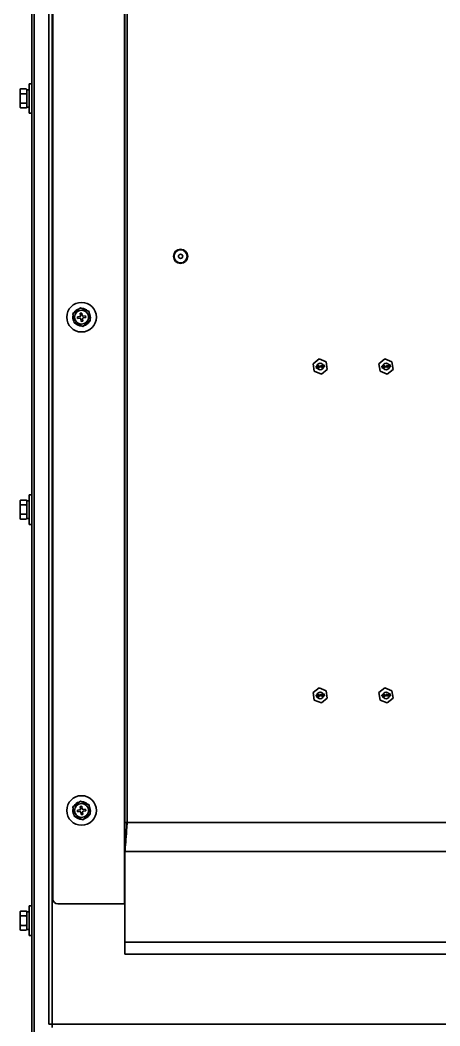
# Model space of a CAD drawing. Header units: millimetres. Extents: x 32496 to 166256, y 3504 to 23939.
# Drawn here: x 43488 to 43743, y 12057 to 12668 of the extents above; entities that cross this region are included whole.
import ezdxf

# ---------------------------------------------------------------- set-up
doc = ezdxf.new("R2010")
doc.units = ezdxf.units.MM
doc.layers.get('0').update_dxf_attribs({"lineweight": 35})

msp = doc.modelspace()

# ---------------------------------------------------------------- linework, layer by layer
at = {"linetype": 'Continuous'}
for p, q in [((43496.34, 12994.175), (43496.34, 11982.075)), ((43505.14, 12057.575), (43505.14, 12995.575)), ((43507.34, 12993.375), (43507.34, 12057.575)), ((43507.69, 12963.175), (43507.69, 12133.775)), ((43551.29, 12130.775), (43551.29, 12966.175)), ((43551.49, 12100.225), (43551.49, 12966.175)), ((43552.89, 12966.175), (43552.89, 12180.225)), ((43494.94, 12623.206), (43494.94, 12867.944)), ((43487.74, 12626.049), (43488.04, 12626.349)), ((43487.74, 12615.102), (43487.74, 12626.049)), ((43491.44, 12626.349), (43488.04, 12626.349)), ((43491.74, 12626.049), (43491.44, 12626.349)), ((43491.74, 12615.102), (43491.74, 12626.049)), ((43493.34, 12625.925), (43491.74, 12625.925)), ((43493.34, 12629.575), (43493.34, 12611.575)), ((43494.94, 12629.575), (43493.34, 12629.575)), ((43491.44, 12623.462), (43488.04, 12623.462)), ((43494.94, 12617.944), (43494.94, 12623.206)), ((43487.74, 12615.102), (43488.04, 12614.802)), ((43491.44, 12617.689), (43488.04, 12617.689)), ((43491.44, 12614.802), (43488.04, 12614.802)), ((43491.74, 12615.102), (43491.44, 12614.802)), ((43493.34, 12615.225), (43491.74, 12615.225)), ((43494.94, 12373.206), (43494.94, 12617.944)), ((43494.94, 12611.575), (43493.34, 12611.575)), ((43519.817, 12489.81), (43524.414, 12493.302)), ((43524.414, 12493.302), (43529.737, 12491.067)), ((43530.463, 12485.339), (43529.737, 12491.067)), ((43520.542, 12484.083), (43519.817, 12489.81)), ((43525.865, 12481.847), (43520.542, 12484.083)), ((43522.597, 12487.757), (43524.085, 12487.945)), ((43522.722, 12486.765), (43522.597, 12487.757)), ((43524.211, 12486.953), (43522.722, 12486.765)), ((43524.33, 12489.992), (43525.322, 12490.118)), ((43524.518, 12488.504), (43524.33, 12489.992)), ((43524.958, 12485.032), (43524.769, 12486.52)), ((43525.95, 12485.157), (43524.958, 12485.032)), ((43525.322, 12490.118), (43525.51, 12488.63)), ((43525.761, 12486.646), (43525.95, 12485.157)), ((43530.463, 12485.339), (43525.865, 12481.847)), ((43526.069, 12488.196), (43527.557, 12488.385)), ((43527.683, 12487.393), (43526.195, 12487.204)), ((43527.557, 12488.385), (43527.683, 12487.393)), ((43666.101, 12459.291), (43669.731, 12462.147)), ((43669.731, 12462.147), (43674.019, 12460.432)), ((43674.678, 12455.86), (43674.019, 12460.432)), ((43706.101, 12459.291), (43709.731, 12462.147)), ((43709.731, 12462.147), (43714.019, 12460.432)), ((43714.678, 12455.86), (43714.019, 12460.432)), ((43666.101, 12459.291), (43666.76, 12454.719)), ((43671.049, 12453.004), (43666.76, 12454.719)), ((43667.834, 12457.607), (43667.803, 12457.473)), ((43667.817, 12457.372), (43667.803, 12457.473)), ((43667.817, 12457.372), (43667.885, 12457.253)), ((43667.894, 12457.719), (43667.834, 12457.607)), ((43667.885, 12457.253), (43667.974, 12457.163)), ((43668.007, 12457.812), (43667.894, 12457.719)), ((43667.93, 12457.466), (43667.944, 12457.545)), ((43667.93, 12457.466), (43667.938, 12457.415)), ((43667.973, 12457.343), (43667.938, 12457.415)), ((43667.944, 12457.545), (43667.983, 12457.628)), ((43667.958, 12456.748), (43668.676, 12456.851)), ((43667.976, 12456.621), (43667.958, 12456.748)), ((43668.034, 12457.275), (43667.973, 12457.343)), ((43667.974, 12457.163), (43668.109, 12457.105)), ((43668.818, 12456.743), (43667.976, 12456.621)), ((43667.983, 12457.628), (43668.05, 12457.69)), ((43668.127, 12457.855), (43668.007, 12457.812)), ((43668.115, 12457.235), (43668.034, 12457.275)), ((43668.05, 12457.69), (43668.145, 12457.729)), ((43668.109, 12457.105), (43668.236, 12457.097)), ((43668.218, 12457.224), (43668.115, 12457.235)), ((43668.127, 12457.855), (43668.275, 12457.877)), ((43668.293, 12457.751), (43668.145, 12457.729)), ((43668.218, 12457.224), (43668.366, 12457.245)), ((43668.384, 12457.119), (43668.236, 12457.097)), ((43668.402, 12457.869), (43668.275, 12457.877)), ((43668.293, 12457.751), (43668.396, 12457.74)), ((43668.462, 12457.285), (43668.366, 12457.245)), ((43668.384, 12457.119), (43668.504, 12457.162)), ((43668.396, 12457.74), (43668.477, 12457.7)), ((43668.537, 12457.811), (43668.402, 12457.869)), ((43668.55, 12457.375), (43668.462, 12457.285)), ((43668.477, 12457.7), (43668.542, 12457.606)), ((43668.504, 12457.162), (43668.617, 12457.256)), ((43668.626, 12457.721), (43668.537, 12457.811)), ((43668.69, 12457.627), (43668.542, 12457.606)), ((43668.55, 12457.375), (43668.723, 12457.4)), ((43668.676, 12456.851), (43668.617, 12457.256)), ((43668.69, 12457.627), (43668.626, 12457.721)), ((43668.723, 12457.4), (43668.818, 12456.743)), ((43668.844, 12457.959), (43669.735, 12458.087)), ((43668.862, 12457.833), (43668.844, 12457.959)), ((43669.555, 12457.932), (43668.862, 12457.833)), ((43668.978, 12457.204), (43668.968, 12457.1)), ((43668.975, 12457.049), (43668.968, 12457.1)), ((43668.975, 12457.049), (43669.015, 12456.952)), ((43669.017, 12457.287), (43668.978, 12457.204)), ((43669.015, 12456.952), (43669.128, 12456.865)), ((43669.555, 12457.932), (43669.017, 12457.287)), ((43669.117, 12457.121), (43669.151, 12457.229)), ((43669.117, 12457.121), (43669.124, 12457.071)), ((43669.184, 12457.002), (43669.124, 12457.071)), ((43669.128, 12456.865), (43669.235, 12456.829)), ((43669.151, 12457.229), (43669.753, 12457.961)), ((43669.266, 12456.962), (43669.184, 12457.002)), ((43669.235, 12456.829), (43669.387, 12456.825)), ((43669.393, 12456.955), (43669.266, 12456.962)), ((43669.486, 12456.839), (43669.387, 12456.825)), ((43669.393, 12456.955), (43669.492, 12456.969)), ((43669.486, 12456.839), (43669.655, 12456.889)), ((43669.612, 12457.012), (43669.492, 12456.969)), ((43669.679, 12457.073), (43669.612, 12457.012)), ((43669.655, 12456.889), (43669.747, 12456.954)), ((43669.718, 12457.156), (43669.679, 12457.073)), ((43669.718, 12457.156), (43669.841, 12457.174)), ((43669.735, 12458.087), (43669.753, 12457.961)), ((43669.747, 12456.954), (43669.831, 12457.069)), ((43669.831, 12457.069), (43669.841, 12457.174)), ((43670.02, 12457.69), (43669.999, 12457.661)), ((43669.999, 12457.661), (43670.169, 12457.531)), ((43670.162, 12457.581), (43670.02, 12457.69)), ((43670.169, 12457.531), (43670.042, 12457.358)), ((43670.042, 12457.358), (43670.071, 12457.336)), ((43670.071, 12457.336), (43670.176, 12457.48)), ((43670.136, 12457.758), (43670.186, 12457.765)), ((43670.162, 12457.581), (43670.136, 12457.758)), ((43670.202, 12457.303), (43670.176, 12457.48)), ((43670.186, 12457.765), (43670.211, 12457.588)), ((43670.251, 12457.31), (43670.202, 12457.303)), ((43670.317, 12457.733), (43670.211, 12457.588)), ((43670.218, 12457.538), (43670.345, 12457.711)), ((43670.389, 12457.408), (43670.218, 12457.538)), ((43670.226, 12457.487), (43670.251, 12457.31)), ((43670.226, 12457.487), (43670.368, 12457.379)), ((43670.345, 12457.711), (43670.317, 12457.733)), ((43670.368, 12457.379), (43670.389, 12457.408)), ((43670.528, 12457.841), (43670.776, 12457.876)), ((43670.55, 12457.689), (43670.528, 12457.841)), ((43670.798, 12457.725), (43670.55, 12457.689)), ((43670.725, 12458.23), (43670.873, 12458.251)), ((43670.776, 12457.876), (43670.725, 12458.23)), ((43670.896, 12457.042), (43670.798, 12457.725)), ((43670.873, 12458.251), (43670.924, 12457.898)), ((43671.044, 12457.064), (43670.896, 12457.042)), ((43670.924, 12457.898), (43671.518, 12457.983)), ((43671.367, 12457.807), (43670.946, 12457.746)), ((43670.946, 12457.746), (43671.015, 12457.266)), ((43671.367, 12457.807), (43671.015, 12457.266)), ((43671.044, 12457.064), (43671.54, 12457.832)), ((43674.678, 12455.86), (43671.049, 12453.004)), ((43671.518, 12457.983), (43671.54, 12457.832)), ((43671.665, 12458.366), (43671.814, 12458.387)), ((43671.836, 12457.178), (43671.665, 12458.366)), ((43671.814, 12458.387), (43671.948, 12457.452)), ((43672.059, 12457.21), (43671.836, 12457.178)), ((43672.16, 12458.437), (43671.948, 12457.452)), ((43672.059, 12457.21), (43672.277, 12458.325)), ((43672.16, 12458.437), (43672.358, 12458.465)), ((43672.277, 12458.325), (43672.801, 12457.317)), ((43672.839, 12457.58), (43672.358, 12458.465)), ((43672.704, 12458.515), (43672.853, 12458.537)), ((43672.839, 12457.58), (43672.704, 12458.515)), ((43673.024, 12457.349), (43672.801, 12457.317)), ((43672.853, 12458.537), (43673.024, 12457.349)), ((43706.101, 12459.291), (43706.76, 12454.719)), ((43711.049, 12453.004), (43706.76, 12454.719)), ((43707.834, 12457.607), (43707.803, 12457.473)), ((43707.817, 12457.372), (43707.803, 12457.473)), ((43707.817, 12457.372), (43707.885, 12457.253)), ((43707.894, 12457.719), (43707.834, 12457.607)), ((43707.885, 12457.253), (43707.974, 12457.163)), ((43708.007, 12457.812), (43707.894, 12457.719)), ((43707.93, 12457.466), (43707.944, 12457.545)), ((43707.93, 12457.466), (43707.938, 12457.415)), ((43707.973, 12457.343), (43707.938, 12457.415)), ((43707.944, 12457.545), (43707.983, 12457.628)), ((43707.958, 12456.748), (43708.676, 12456.851)), ((43707.976, 12456.621), (43707.958, 12456.748)), ((43708.034, 12457.275), (43707.973, 12457.343)), ((43707.974, 12457.163), (43708.109, 12457.105)), ((43708.818, 12456.743), (43707.976, 12456.621)), ((43707.983, 12457.628), (43708.05, 12457.69)), ((43708.127, 12457.855), (43708.007, 12457.812)), ((43708.115, 12457.235), (43708.034, 12457.275)), ((43708.05, 12457.69), (43708.145, 12457.729)), ((43708.109, 12457.105), (43708.236, 12457.097)), ((43708.218, 12457.224), (43708.115, 12457.235)), ((43708.127, 12457.855), (43708.275, 12457.877)), ((43708.293, 12457.751), (43708.145, 12457.729)), ((43708.218, 12457.224), (43708.366, 12457.245)), ((43708.384, 12457.119), (43708.236, 12457.097)), ((43708.402, 12457.869), (43708.275, 12457.877)), ((43708.293, 12457.751), (43708.396, 12457.74)), ((43708.462, 12457.285), (43708.366, 12457.245)), ((43708.384, 12457.119), (43708.504, 12457.162)), ((43708.396, 12457.74), (43708.477, 12457.7)), ((43708.537, 12457.811), (43708.402, 12457.869)), ((43708.55, 12457.375), (43708.462, 12457.285)), ((43708.477, 12457.7), (43708.542, 12457.606)), ((43708.504, 12457.162), (43708.617, 12457.256)), ((43708.626, 12457.721), (43708.537, 12457.811)), ((43708.69, 12457.627), (43708.542, 12457.606)), ((43708.55, 12457.375), (43708.723, 12457.4)), ((43708.676, 12456.851), (43708.617, 12457.256)), ((43708.69, 12457.627), (43708.626, 12457.721)), ((43708.723, 12457.4), (43708.818, 12456.743)), ((43708.844, 12457.959), (43709.735, 12458.087)), ((43708.862, 12457.833), (43708.844, 12457.959)), ((43709.555, 12457.932), (43708.862, 12457.833)), ((43708.978, 12457.204), (43708.968, 12457.1)), ((43708.975, 12457.049), (43708.968, 12457.1)), ((43708.975, 12457.049), (43709.015, 12456.952)), ((43709.017, 12457.287), (43708.978, 12457.204)), ((43709.015, 12456.952), (43709.128, 12456.865)), ((43709.555, 12457.932), (43709.017, 12457.287)), ((43709.117, 12457.121), (43709.151, 12457.229)), ((43709.117, 12457.121), (43709.124, 12457.071)), ((43709.184, 12457.002), (43709.124, 12457.071)), ((43709.128, 12456.865), (43709.235, 12456.829)), ((43709.151, 12457.229), (43709.753, 12457.961)), ((43709.266, 12456.962), (43709.184, 12457.002)), ((43709.235, 12456.829), (43709.387, 12456.825)), ((43709.393, 12456.955), (43709.266, 12456.962)), ((43709.486, 12456.839), (43709.387, 12456.825)), ((43709.393, 12456.955), (43709.492, 12456.969)), ((43709.486, 12456.839), (43709.655, 12456.889)), ((43709.612, 12457.012), (43709.492, 12456.969)), ((43709.679, 12457.073), (43709.612, 12457.012)), ((43709.655, 12456.889), (43709.747, 12456.954)), ((43709.718, 12457.156), (43709.679, 12457.073)), ((43709.718, 12457.156), (43709.841, 12457.174)), ((43709.735, 12458.087), (43709.753, 12457.961)), ((43709.747, 12456.954), (43709.831, 12457.069)), ((43709.831, 12457.069), (43709.841, 12457.174)), ((43710.02, 12457.69), (43709.999, 12457.661)), ((43709.999, 12457.661), (43710.169, 12457.531)), ((43710.162, 12457.581), (43710.02, 12457.69)), ((43710.169, 12457.531), (43710.042, 12457.358)), ((43710.042, 12457.358), (43710.071, 12457.336)), ((43710.071, 12457.336), (43710.176, 12457.48)), ((43710.136, 12457.758), (43710.186, 12457.765)), ((43710.162, 12457.581), (43710.136, 12457.758)), ((43710.202, 12457.303), (43710.176, 12457.48)), ((43710.186, 12457.765), (43710.211, 12457.588)), ((43710.251, 12457.31), (43710.202, 12457.303)), ((43710.317, 12457.733), (43710.211, 12457.588)), ((43710.218, 12457.538), (43710.345, 12457.711)), ((43710.389, 12457.408), (43710.218, 12457.538)), ((43710.226, 12457.487), (43710.251, 12457.31)), ((43710.226, 12457.487), (43710.368, 12457.379)), ((43710.345, 12457.711), (43710.317, 12457.733)), ((43710.368, 12457.379), (43710.389, 12457.408)), ((43710.528, 12457.841), (43710.776, 12457.876)), ((43710.55, 12457.689), (43710.528, 12457.841)), ((43710.798, 12457.725), (43710.55, 12457.689)), ((43710.725, 12458.23), (43710.873, 12458.251)), ((43710.776, 12457.876), (43710.725, 12458.23)), ((43710.896, 12457.042), (43710.798, 12457.725)), ((43710.873, 12458.251), (43710.924, 12457.898)), ((43711.044, 12457.064), (43710.896, 12457.042)), ((43710.924, 12457.898), (43711.518, 12457.983)), ((43711.367, 12457.807), (43710.946, 12457.746)), ((43710.946, 12457.746), (43711.015, 12457.266)), ((43711.367, 12457.807), (43711.015, 12457.266)), ((43711.044, 12457.064), (43711.54, 12457.832)), ((43714.678, 12455.86), (43711.049, 12453.004)), ((43711.518, 12457.983), (43711.54, 12457.832)), ((43711.665, 12458.366), (43711.814, 12458.387)), ((43711.836, 12457.178), (43711.665, 12458.366)), ((43711.814, 12458.387), (43711.948, 12457.452)), ((43712.059, 12457.21), (43711.836, 12457.178)), ((43712.16, 12458.437), (43711.948, 12457.452)), ((43712.059, 12457.21), (43712.277, 12458.325)), ((43712.16, 12458.437), (43712.358, 12458.465)), ((43712.277, 12458.325), (43712.801, 12457.317)), ((43712.839, 12457.58), (43712.358, 12458.465)), ((43712.704, 12458.515), (43712.853, 12458.537)), ((43712.839, 12457.58), (43712.704, 12458.515)), ((43713.024, 12457.349), (43712.801, 12457.317)), ((43712.853, 12458.537), (43713.024, 12457.349)), ((43487.74, 12376.049), (43488.04, 12376.349)), ((43487.74, 12365.102), (43487.74, 12376.049)), ((43491.44, 12376.349), (43488.04, 12376.349)), ((43491.74, 12376.049), (43491.44, 12376.349)), ((43491.74, 12365.102), (43491.74, 12376.049)), ((43493.34, 12375.925), (43491.74, 12375.925)), ((43493.34, 12379.575), (43493.34, 12361.575)), ((43494.94, 12379.575), (43493.34, 12379.575)), ((43491.44, 12373.462), (43488.04, 12373.462)), ((43494.94, 12367.944), (43494.94, 12373.206)), ((43494.94, 12123.206), (43494.94, 12367.944)), ((43487.74, 12365.102), (43488.04, 12364.802)), ((43491.44, 12367.689), (43488.04, 12367.689)), ((43491.44, 12364.802), (43488.04, 12364.802)), ((43491.74, 12365.102), (43491.44, 12364.802)), ((43493.34, 12365.225), (43491.74, 12365.225)), ((43494.94, 12361.575), (43493.34, 12361.575)), ((43666.101, 12259.291), (43669.731, 12262.147)), ((43666.101, 12259.291), (43666.76, 12254.719)), ((43668.007, 12257.812), (43667.894, 12257.719)), ((43668.127, 12257.855), (43668.007, 12257.812)), ((43668.127, 12257.855), (43668.275, 12257.877)), ((43668.402, 12257.869), (43668.275, 12257.877)), ((43668.537, 12257.811), (43668.402, 12257.869)), ((43668.626, 12257.721), (43668.537, 12257.811)), ((43668.844, 12257.959), (43669.735, 12258.087)), ((43668.862, 12257.833), (43668.844, 12257.959)), ((43669.555, 12257.932), (43668.862, 12257.833)), ((43669.555, 12257.932), (43669.017, 12257.287)), ((43669.151, 12257.229), (43669.753, 12257.961)), ((43669.731, 12262.147), (43674.019, 12260.432)), ((43669.735, 12258.087), (43669.753, 12257.961)), ((43670.136, 12257.758), (43670.186, 12257.765)), ((43670.162, 12257.581), (43670.136, 12257.758)), ((43670.186, 12257.765), (43670.211, 12257.588)), ((43670.528, 12257.841), (43670.776, 12257.876)), ((43670.55, 12257.689), (43670.528, 12257.841)), ((43670.725, 12258.23), (43670.873, 12258.251)), ((43670.776, 12257.876), (43670.725, 12258.23)), ((43670.873, 12258.251), (43670.924, 12257.898)), ((43670.924, 12257.898), (43671.518, 12257.983)), ((43671.367, 12257.807), (43670.946, 12257.746)), ((43671.367, 12257.807), (43671.015, 12257.266)), ((43671.044, 12257.064), (43671.54, 12257.832)), ((43671.518, 12257.983), (43671.54, 12257.832)), ((43671.665, 12258.366), (43671.814, 12258.387)), ((43671.836, 12257.178), (43671.665, 12258.366)), ((43671.814, 12258.387), (43671.948, 12257.452)), ((43672.16, 12258.437), (43671.948, 12257.452)), ((43672.059, 12257.21), (43672.277, 12258.325)), ((43672.16, 12258.437), (43672.358, 12258.465)), ((43672.277, 12258.325), (43672.801, 12257.317)), ((43672.839, 12257.58), (43672.358, 12258.465)), ((43672.704, 12258.515), (43672.853, 12258.537)), ((43672.839, 12257.58), (43672.704, 12258.515)), ((43672.853, 12258.537), (43673.024, 12257.349)), ((43674.678, 12255.86), (43674.019, 12260.432)), ((43706.101, 12259.291), (43709.731, 12262.147)), ((43706.101, 12259.291), (43706.76, 12254.719)), ((43708.007, 12257.812), (43707.894, 12257.719)), ((43708.127, 12257.855), (43708.007, 12257.812)), ((43708.127, 12257.855), (43708.275, 12257.877)), ((43708.402, 12257.869), (43708.275, 12257.877)), ((43708.537, 12257.811), (43708.402, 12257.869)), ((43708.626, 12257.721), (43708.537, 12257.811)), ((43708.844, 12257.959), (43709.735, 12258.087)), ((43708.862, 12257.833), (43708.844, 12257.959)), ((43709.555, 12257.932), (43708.862, 12257.833)), ((43709.555, 12257.932), (43709.017, 12257.287)), ((43709.151, 12257.229), (43709.753, 12257.961)), ((43709.731, 12262.147), (43714.019, 12260.432)), ((43709.735, 12258.087), (43709.753, 12257.961)), ((43710.136, 12257.758), (43710.186, 12257.765)), ((43710.162, 12257.581), (43710.136, 12257.758)), ((43710.186, 12257.765), (43710.211, 12257.588)), ((43710.528, 12257.841), (43710.776, 12257.876)), ((43710.55, 12257.689), (43710.528, 12257.841)), ((43710.725, 12258.23), (43710.873, 12258.251)), ((43710.776, 12257.876), (43710.725, 12258.23)), ((43710.873, 12258.251), (43710.924, 12257.898)), ((43710.924, 12257.898), (43711.518, 12257.983)), ((43711.367, 12257.807), (43710.946, 12257.746)), ((43711.367, 12257.807), (43711.015, 12257.266)), ((43711.044, 12257.064), (43711.54, 12257.832)), ((43711.518, 12257.983), (43711.54, 12257.832)), ((43711.665, 12258.366), (43711.814, 12258.387)), ((43711.836, 12257.178), (43711.665, 12258.366)), ((43711.814, 12258.387), (43711.948, 12257.452)), ((43712.16, 12258.437), (43711.948, 12257.452)), ((43712.059, 12257.21), (43712.277, 12258.325)), ((43712.16, 12258.437), (43712.358, 12258.465)), ((43712.277, 12258.325), (43712.801, 12257.317)), ((43712.839, 12257.58), (43712.358, 12258.465)), ((43712.704, 12258.515), (43712.853, 12258.537)), ((43712.839, 12257.58), (43712.704, 12258.515)), ((43712.853, 12258.537), (43713.024, 12257.349)), ((43714.678, 12255.86), (43714.019, 12260.432)), ((43671.049, 12253.004), (43666.76, 12254.719)), ((43667.834, 12257.607), (43667.803, 12257.473)), ((43667.817, 12257.372), (43667.803, 12257.473)), ((43667.817, 12257.372), (43667.885, 12257.253)), ((43667.894, 12257.719), (43667.834, 12257.607)), ((43667.885, 12257.253), (43667.974, 12257.163)), ((43667.93, 12257.466), (43667.944, 12257.545)), ((43667.93, 12257.466), (43667.938, 12257.415)), ((43667.973, 12257.343), (43667.938, 12257.415)), ((43667.944, 12257.545), (43667.983, 12257.628)), ((43667.958, 12256.748), (43668.676, 12256.851)), ((43667.976, 12256.621), (43667.958, 12256.748)), ((43668.034, 12257.275), (43667.973, 12257.343)), ((43667.974, 12257.163), (43668.109, 12257.105)), ((43668.818, 12256.743), (43667.976, 12256.621)), ((43667.983, 12257.628), (43668.05, 12257.69)), ((43668.115, 12257.235), (43668.034, 12257.275)), ((43668.05, 12257.69), (43668.145, 12257.729)), ((43668.109, 12257.105), (43668.236, 12257.097)), ((43668.218, 12257.224), (43668.115, 12257.235)), ((43668.293, 12257.751), (43668.145, 12257.729)), ((43668.218, 12257.224), (43668.366, 12257.245)), ((43668.384, 12257.119), (43668.236, 12257.097)), ((43668.293, 12257.751), (43668.396, 12257.74)), ((43668.462, 12257.285), (43668.366, 12257.245)), ((43668.384, 12257.119), (43668.504, 12257.162)), ((43668.396, 12257.74), (43668.477, 12257.7)), ((43668.55, 12257.375), (43668.462, 12257.285)), ((43668.477, 12257.7), (43668.542, 12257.606)), ((43668.504, 12257.162), (43668.617, 12257.256)), ((43668.69, 12257.627), (43668.542, 12257.606)), ((43668.55, 12257.375), (43668.723, 12257.4)), ((43668.676, 12256.851), (43668.617, 12257.256)), ((43668.69, 12257.627), (43668.626, 12257.721)), ((43668.723, 12257.4), (43668.818, 12256.743)), ((43668.978, 12257.204), (43668.968, 12257.1)), ((43668.975, 12257.049), (43668.968, 12257.1)), ((43668.975, 12257.049), (43669.015, 12256.952)), ((43669.017, 12257.287), (43668.978, 12257.204)), ((43669.015, 12256.952), (43669.128, 12256.865)), ((43669.117, 12257.121), (43669.151, 12257.229)), ((43669.117, 12257.121), (43669.124, 12257.071)), ((43669.184, 12257.002), (43669.124, 12257.071)), ((43669.128, 12256.865), (43669.235, 12256.829)), ((43669.266, 12256.962), (43669.184, 12257.002)), ((43669.235, 12256.829), (43669.387, 12256.825)), ((43669.393, 12256.955), (43669.266, 12256.962)), ((43669.486, 12256.839), (43669.387, 12256.825)), ((43669.393, 12256.955), (43669.492, 12256.969)), ((43669.486, 12256.839), (43669.655, 12256.889)), ((43669.612, 12257.012), (43669.492, 12256.969)), ((43669.679, 12257.073), (43669.612, 12257.012)), ((43669.655, 12256.889), (43669.747, 12256.954)), ((43669.718, 12257.156), (43669.679, 12257.073)), ((43669.718, 12257.156), (43669.841, 12257.174)), ((43669.747, 12256.954), (43669.831, 12257.069)), ((43669.831, 12257.069), (43669.841, 12257.174)), ((43670.02, 12257.69), (43669.999, 12257.661)), ((43669.999, 12257.661), (43670.169, 12257.531)), ((43670.162, 12257.581), (43670.02, 12257.69)), ((43670.169, 12257.531), (43670.042, 12257.358)), ((43670.042, 12257.358), (43670.071, 12257.336)), ((43670.071, 12257.336), (43670.176, 12257.48)), ((43670.202, 12257.303), (43670.176, 12257.48)), ((43670.251, 12257.31), (43670.202, 12257.303)), ((43670.317, 12257.733), (43670.211, 12257.588)), ((43670.218, 12257.538), (43670.345, 12257.711)), ((43670.389, 12257.408), (43670.218, 12257.538)), ((43670.226, 12257.487), (43670.251, 12257.31)), ((43670.226, 12257.487), (43670.368, 12257.379)), ((43670.345, 12257.711), (43670.317, 12257.733)), ((43670.368, 12257.379), (43670.389, 12257.408)), ((43670.798, 12257.725), (43670.55, 12257.689)), ((43670.896, 12257.042), (43670.798, 12257.725)), ((43671.044, 12257.064), (43670.896, 12257.042)), ((43670.946, 12257.746), (43671.015, 12257.266)), ((43674.678, 12255.86), (43671.049, 12253.004)), ((43672.059, 12257.21), (43671.836, 12257.178)), ((43673.024, 12257.349), (43672.801, 12257.317)), ((43711.049, 12253.004), (43706.76, 12254.719)), ((43707.834, 12257.607), (43707.803, 12257.473)), ((43707.817, 12257.372), (43707.803, 12257.473)), ((43707.817, 12257.372), (43707.885, 12257.253)), ((43707.894, 12257.719), (43707.834, 12257.607)), ((43707.885, 12257.253), (43707.974, 12257.163)), ((43707.93, 12257.466), (43707.944, 12257.545)), ((43707.93, 12257.466), (43707.938, 12257.415)), ((43707.973, 12257.343), (43707.938, 12257.415)), ((43707.944, 12257.545), (43707.983, 12257.628)), ((43707.958, 12256.748), (43708.676, 12256.851)), ((43707.976, 12256.621), (43707.958, 12256.748)), ((43708.034, 12257.275), (43707.973, 12257.343)), ((43707.974, 12257.163), (43708.109, 12257.105)), ((43708.818, 12256.743), (43707.976, 12256.621)), ((43707.983, 12257.628), (43708.05, 12257.69)), ((43708.115, 12257.235), (43708.034, 12257.275)), ((43708.05, 12257.69), (43708.145, 12257.729)), ((43708.109, 12257.105), (43708.236, 12257.097)), ((43708.218, 12257.224), (43708.115, 12257.235)), ((43708.293, 12257.751), (43708.145, 12257.729)), ((43708.218, 12257.224), (43708.366, 12257.245)), ((43708.384, 12257.119), (43708.236, 12257.097)), ((43708.293, 12257.751), (43708.396, 12257.74)), ((43708.462, 12257.285), (43708.366, 12257.245)), ((43708.384, 12257.119), (43708.504, 12257.162)), ((43708.396, 12257.74), (43708.477, 12257.7)), ((43708.55, 12257.375), (43708.462, 12257.285)), ((43708.477, 12257.7), (43708.542, 12257.606)), ((43708.504, 12257.162), (43708.617, 12257.256)), ((43708.69, 12257.627), (43708.542, 12257.606)), ((43708.55, 12257.375), (43708.723, 12257.4)), ((43708.676, 12256.851), (43708.617, 12257.256)), ((43708.69, 12257.627), (43708.626, 12257.721)), ((43708.723, 12257.4), (43708.818, 12256.743)), ((43708.978, 12257.204), (43708.968, 12257.1)), ((43708.975, 12257.049), (43708.968, 12257.1)), ((43708.975, 12257.049), (43709.015, 12256.952)), ((43709.017, 12257.287), (43708.978, 12257.204)), ((43709.015, 12256.952), (43709.128, 12256.865)), ((43709.117, 12257.121), (43709.151, 12257.229)), ((43709.117, 12257.121), (43709.124, 12257.071)), ((43709.184, 12257.002), (43709.124, 12257.071)), ((43709.128, 12256.865), (43709.235, 12256.829)), ((43709.266, 12256.962), (43709.184, 12257.002)), ((43709.235, 12256.829), (43709.387, 12256.825)), ((43709.393, 12256.955), (43709.266, 12256.962)), ((43709.486, 12256.839), (43709.387, 12256.825)), ((43709.393, 12256.955), (43709.492, 12256.969)), ((43709.486, 12256.839), (43709.655, 12256.889)), ((43709.612, 12257.012), (43709.492, 12256.969)), ((43709.679, 12257.073), (43709.612, 12257.012)), ((43709.655, 12256.889), (43709.747, 12256.954)), ((43709.718, 12257.156), (43709.679, 12257.073)), ((43709.718, 12257.156), (43709.841, 12257.174)), ((43709.747, 12256.954), (43709.831, 12257.069)), ((43709.831, 12257.069), (43709.841, 12257.174)), ((43710.02, 12257.69), (43709.999, 12257.661)), ((43709.999, 12257.661), (43710.169, 12257.531)), ((43710.162, 12257.581), (43710.02, 12257.69)), ((43710.169, 12257.531), (43710.042, 12257.358)), ((43710.042, 12257.358), (43710.071, 12257.336)), ((43710.071, 12257.336), (43710.176, 12257.48)), ((43710.202, 12257.303), (43710.176, 12257.48)), ((43710.251, 12257.31), (43710.202, 12257.303)), ((43710.317, 12257.733), (43710.211, 12257.588)), ((43710.218, 12257.538), (43710.345, 12257.711)), ((43710.389, 12257.408), (43710.218, 12257.538)), ((43710.226, 12257.487), (43710.251, 12257.31)), ((43710.226, 12257.487), (43710.368, 12257.379)), ((43710.345, 12257.711), (43710.317, 12257.733)), ((43710.368, 12257.379), (43710.389, 12257.408)), ((43710.798, 12257.725), (43710.55, 12257.689)), ((43710.896, 12257.042), (43710.798, 12257.725)), ((43711.044, 12257.064), (43710.896, 12257.042)), ((43710.946, 12257.746), (43711.015, 12257.266)), ((43714.678, 12255.86), (43711.049, 12253.004)), ((43712.059, 12257.21), (43711.836, 12257.178)), ((43713.024, 12257.349), (43712.801, 12257.317)), ((43519.817, 12189.811), (43524.414, 12193.303)), ((43524.414, 12193.303), (43529.737, 12191.068)), ((43530.463, 12185.34), (43529.737, 12191.068)), ((43520.542, 12184.083), (43519.817, 12189.811)), ((43522.597, 12187.757), (43524.085, 12187.946)), ((43522.722, 12186.765), (43522.597, 12187.757)), ((43524.211, 12186.954), (43522.722, 12186.765)), ((43524.33, 12189.993), (43525.322, 12190.118)), ((43524.518, 12188.505), (43524.33, 12189.993)), ((43524.958, 12185.032), (43524.769, 12186.521)), ((43525.95, 12185.158), (43524.958, 12185.032)), ((43525.322, 12190.118), (43525.51, 12188.63)), ((43525.761, 12186.646), (43525.95, 12185.158)), ((43530.463, 12185.34), (43525.865, 12181.848)), ((43526.069, 12188.197), (43527.557, 12188.386)), ((43527.683, 12187.394), (43526.195, 12187.205)), ((43527.557, 12188.386), (43527.683, 12187.394)), ((43525.865, 12181.848), (43520.542, 12184.083)), ((43551.49, 12180.225), (43552.89, 12180.225)), ((43552.69, 12177.563), (43552.69, 12180.225)), ((43552.889, 12180.211), (43552.89, 12180.225)), ((43552.89, 12180.225), (44167.89, 12180.225)), ((44169.29, 12162.547), (43551.49, 12162.547)), ((43493.34, 12129.575), (43493.34, 12111.575)), ((43494.94, 12129.575), (43493.34, 12129.575)), ((43510.69, 12130.775), (43551.49, 12130.775)), ((43487.74, 12126.049), (43488.04, 12126.349)), ((43487.74, 12115.102), (43487.74, 12126.049)), ((43491.44, 12126.349), (43488.04, 12126.349)), ((43491.44, 12123.462), (43488.04, 12123.462)), ((43491.74, 12126.049), (43491.44, 12126.349)), ((43491.74, 12115.102), (43491.74, 12126.049)), ((43493.34, 12125.925), (43491.74, 12125.925)), ((43494.94, 12117.944), (43494.94, 12123.206)), ((43491.44, 12117.689), (43488.04, 12117.689)), ((43494.94, 11982.075), (43494.94, 12117.944)), ((43487.74, 12115.102), (43488.04, 12114.802)), ((43491.44, 12114.802), (43488.04, 12114.802)), ((43491.74, 12115.102), (43491.44, 12114.802)), ((43493.34, 12115.225), (43491.74, 12115.225)), ((43494.94, 12111.575), (43493.34, 12111.575)), ((43551.49, 12107.547), (44169.29, 12107.547)), ((44169.29, 12100.225), (43551.49, 12100.225)), ((43505.14, 12057.575), (43507.34, 12057.575)), ((43507.34, 12057.575), (43507.34, 12055.575)), ((43507.34, 12057.575), (44216.94, 12057.575))]:
    msp.add_line(p, q, dxfattribs=at)
for centre, radius in [((43585.39, 12524.575), 4.328), ((43585.39, 12524.575), 4), ((43585.39, 12524.575), 1.3), ((43525.14, 12487.575), 9), ((43525.14, 12487.575), 4.25), ((43670.39, 12457.575), 2), ((43710.39, 12457.575), 2), ((43670.39, 12257.575), 2), ((43710.39, 12257.575), 2), ((43525.14, 12187.575), 9), ((43525.14, 12187.575), 4.25)]:
    msp.add_circle(centre, radius, dxfattribs=at)
for centre, radius, start, end in [((43488.981, 12623.774), 3.556, 39.136441, 39.500776), ((43490.497, 12617.376), 3.555, 219.136448, 219.501324), ((43525.14, 12487.575), 5.474, 151.225991, 163.210885), ((43525.14, 12487.575), 5.35, 106.378744, 148.058131), ((43525.14, 12487.575), 5.474, 91.225991, 103.210885), ((43525.14, 12487.575), 5.35, 46.378744, 88.058131), ((43525.14, 12487.575), 5.474, 31.225991, 43.210885), ((43525.14, 12487.575), 5.35, 166.378744, 208.058131), ((43525.14, 12487.575), 5.474, 211.225991, 223.210885), ((43524.022, 12488.441), 0.5, 277.218438, 7.218438), ((43524.273, 12486.457), 0.5, 7.218438, 97.218438), ((43526.006, 12488.692), 0.5, 187.218438, 277.218438), ((43526.257, 12486.708), 0.5, 97.218438, 187.218438), ((43525.14, 12487.575), 5.35, 286.378744, 328.058131), ((43525.14, 12487.575), 5.35, 346.378744, 28.058131), ((43525.14, 12487.575), 5.474, 331.225991, 343.210885), ((43525.14, 12487.575), 5.35, 226.378744, 268.058131), ((43525.14, 12487.575), 5.474, 271.225991, 283.210885), ((43488.981, 12373.774), 3.556, 39.136441, 39.500776), ((43490.497, 12367.376), 3.555, 219.136448, 219.501324), ((43525.14, 12187.575), 5.35, 106.378744, 148.058131), ((43525.14, 12187.575), 5.474, 91.225991, 103.210885), ((43525.14, 12187.575), 5.35, 46.378744, 88.058131), ((43525.14, 12187.575), 5.474, 31.225991, 43.210885), ((43525.14, 12187.575), 5.35, 166.378744, 208.058131), ((43525.14, 12187.575), 5.474, 151.225991, 163.210885), ((43525.14, 12187.575), 5.474, 211.225991, 223.210885), ((43524.022, 12188.442), 0.5, 277.218438, 7.218438), ((43524.273, 12186.458), 0.5, 7.218438, 97.218438), ((43526.006, 12188.693), 0.5, 187.218438, 277.218438), ((43526.257, 12186.709), 0.5, 97.218438, 187.218438), ((43525.14, 12187.575), 5.35, 286.378744, 328.058131), ((43525.14, 12187.575), 5.35, 346.378744, 28.058131), ((43525.14, 12187.575), 5.474, 331.225991, 343.210885), ((43525.14, 12187.575), 5.35, 226.378744, 268.058131), ((43525.14, 12187.575), 5.474, 271.225991, 283.210885), ((43510.69, 12133.775), 3, 180, 270), ((43488.981, 12123.774), 3.556, 39.136441, 39.500776), ((43490.497, 12117.376), 3.555, 219.136448, 219.501324)]:
    msp.add_arc(centre, radius, start, end, dxfattribs=at)
for points, knots in [([(43488.04, 12626.349), (43488.013, 12626.322), (43487.909, 12626.216), (43487.81, 12626.105), (43487.74, 12626.019)], [0, 0, 0, 0, 0.2553532, 1, 1, 1, 1]), ([(43491.44, 12626.349), (43491.465, 12626.324), (43491.564, 12626.223), (43491.659, 12626.118), (43491.725, 12626.037)], [0, 0, 0, 0, 0.2550408, 1, 1, 1, 1]), ([(43487.74, 12623.792), (43487.763, 12623.764), (43487.858, 12623.65), (43487.96, 12623.542), (43488.04, 12623.462)], [0, 0, 0, 0, 0.2445585, 1, 1, 1, 1]), ([(43491.74, 12623.792), (43491.717, 12623.764), (43491.621, 12623.65), (43491.519, 12623.542), (43491.44, 12623.462)], [0, 0, 0, 0, 0.2445585, 1, 1, 1, 1]), ([(43488.04, 12617.689), (43488.013, 12617.662), (43487.909, 12617.556), (43487.81, 12617.445), (43487.74, 12617.359)], [0, 0, 0, 0, 0.2553532, 1, 1, 1, 1]), ([(43487.754, 12615.114), (43487.776, 12615.088), (43487.867, 12614.98), (43487.964, 12614.877), (43488.04, 12614.802)], [0, 0, 0, 0, 0.2448781, 1, 1, 1, 1]), ([(43491.44, 12617.689), (43491.467, 12617.662), (43491.571, 12617.556), (43491.67, 12617.445), (43491.74, 12617.359)], [0, 0, 0, 0, 0.2553524, 1, 1, 1, 1]), ([(43491.74, 12615.132), (43491.717, 12615.104), (43491.621, 12614.99), (43491.519, 12614.881), (43491.44, 12614.802)], [0, 0, 0, 0, 0.2445585, 1, 1, 1, 1]), ([(43488.04, 12376.349), (43488.013, 12376.322), (43487.909, 12376.216), (43487.81, 12376.105), (43487.74, 12376.019)], [0, 0, 0, 0, 0.2553532, 1, 1, 1, 1]), ([(43491.44, 12376.349), (43491.465, 12376.324), (43491.564, 12376.223), (43491.659, 12376.118), (43491.725, 12376.037)], [0, 0, 0, 0, 0.2550408, 1, 1, 1, 1]), ([(43487.74, 12373.792), (43487.763, 12373.764), (43487.858, 12373.65), (43487.96, 12373.542), (43488.04, 12373.462)], [0, 0, 0, 0, 0.2445585, 1, 1, 1, 1]), ([(43491.74, 12373.792), (43491.717, 12373.764), (43491.621, 12373.65), (43491.519, 12373.542), (43491.44, 12373.462)], [0, 0, 0, 0, 0.2445585, 1, 1, 1, 1]), ([(43488.04, 12367.689), (43488.013, 12367.662), (43487.909, 12367.556), (43487.81, 12367.445), (43487.74, 12367.359)], [0, 0, 0, 0, 0.2553532, 1, 1, 1, 1]), ([(43487.754, 12365.114), (43487.776, 12365.088), (43487.867, 12364.98), (43487.964, 12364.877), (43488.04, 12364.802)], [0, 0, 0, 0, 0.2448781, 1, 1, 1, 1]), ([(43491.44, 12367.689), (43491.467, 12367.662), (43491.571, 12367.556), (43491.67, 12367.445), (43491.74, 12367.359)], [0, 0, 0, 0, 0.2553524, 1, 1, 1, 1]), ([(43491.74, 12365.132), (43491.717, 12365.104), (43491.621, 12364.99), (43491.519, 12364.881), (43491.44, 12364.802)], [0, 0, 0, 0, 0.2445585, 1, 1, 1, 1]), ([(43552.69, 12177.426), (43552.706, 12177.658), (43552.773, 12178.586), (43552.839, 12179.514), (43552.889, 12180.211)], [0, 0, 0, 0, 0.2496461, 1, 1, 1, 1]), ([(43552.69, 12177.56), (43552.497, 12175.005), (43552.214, 12171.302), (43551.807, 12166.58), (43551.598, 12164.414), (43551.49, 12163.396)], [0, 0, 0, 0, 0.5407447, 0.7838803, 1, 1, 1, 1]), ([(43551.571, 12163.372), (43551.781, 12165.544), (43552.168, 12170.228), (43552.51, 12174.915), (43552.69, 12177.426)], [0, 0, 0, 0, 0.464277, 1, 1, 1, 1]), ([(43551.49, 12162.547), (43551.497, 12162.615), (43551.524, 12162.89), (43551.551, 12163.165), (43551.571, 12163.372)], [0, 0, 0, 0, 0.2458342, 1, 1, 1, 1]), ([(43488.04, 12126.349), (43488.013, 12126.322), (43487.909, 12126.216), (43487.81, 12126.105), (43487.74, 12126.019)], [0, 0, 0, 0, 0.2553532, 1, 1, 1, 1]), ([(43487.74, 12123.792), (43487.763, 12123.764), (43487.858, 12123.65), (43487.96, 12123.542), (43488.04, 12123.462)], [0, 0, 0, 0, 0.2445585, 1, 1, 1, 1]), ([(43491.44, 12126.349), (43491.465, 12126.324), (43491.564, 12126.223), (43491.659, 12126.118), (43491.725, 12126.037)], [0, 0, 0, 0, 0.2550408, 1, 1, 1, 1]), ([(43491.74, 12123.792), (43491.717, 12123.764), (43491.621, 12123.65), (43491.519, 12123.542), (43491.44, 12123.462)], [0, 0, 0, 0, 0.2445585, 1, 1, 1, 1]), ([(43488.04, 12117.689), (43488.013, 12117.662), (43487.909, 12117.556), (43487.81, 12117.445), (43487.74, 12117.359)], [0, 0, 0, 0, 0.2553532, 1, 1, 1, 1]), ([(43491.44, 12117.689), (43491.467, 12117.662), (43491.571, 12117.556), (43491.67, 12117.445), (43491.74, 12117.359)], [0, 0, 0, 0, 0.2553524, 1, 1, 1, 1]), ([(43487.754, 12115.114), (43487.776, 12115.088), (43487.867, 12114.98), (43487.964, 12114.877), (43488.04, 12114.802)], [0, 0, 0, 0, 0.2448781, 1, 1, 1, 1]), ([(43491.74, 12115.132), (43491.717, 12115.104), (43491.621, 12114.99), (43491.519, 12114.881), (43491.44, 12114.802)], [0, 0, 0, 0, 0.2445585, 1, 1, 1, 1])]:
    msp.add_open_spline(points, degree=3, knots=knots, dxfattribs=at)
for points in [[(43488.04, 12623.462), (43487.932, 12623.246), (43487.831, 12623.026), (43487.74, 12622.802)], [(43491.44, 12623.462), (43491.548, 12623.246), (43491.649, 12623.026), (43491.74, 12622.802)], [(43487.74, 12618.349), (43487.831, 12618.125), (43487.932, 12617.905), (43488.04, 12617.689)], [(43491.74, 12618.349), (43491.649, 12618.125), (43491.548, 12617.905), (43491.44, 12617.689)], [(43488.04, 12373.462), (43487.932, 12373.246), (43487.831, 12373.026), (43487.74, 12372.802)], [(43487.74, 12368.349), (43487.831, 12368.125), (43487.932, 12367.905), (43488.04, 12367.689)], [(43491.44, 12373.462), (43491.548, 12373.246), (43491.649, 12373.026), (43491.74, 12372.802)], [(43491.74, 12368.349), (43491.649, 12368.125), (43491.548, 12367.905), (43491.44, 12367.689)], [(43488.04, 12123.462), (43487.932, 12123.246), (43487.831, 12123.026), (43487.74, 12122.802)], [(43491.44, 12123.462), (43491.548, 12123.246), (43491.649, 12123.026), (43491.74, 12122.802)], [(43487.74, 12118.349), (43487.831, 12118.125), (43487.932, 12117.905), (43488.04, 12117.689)], [(43491.74, 12118.349), (43491.649, 12118.125), (43491.548, 12117.905), (43491.44, 12117.689)]]:
    msp.add_open_spline(points, degree=3, dxfattribs=at)

doc.saveas('drawing.dxf')
